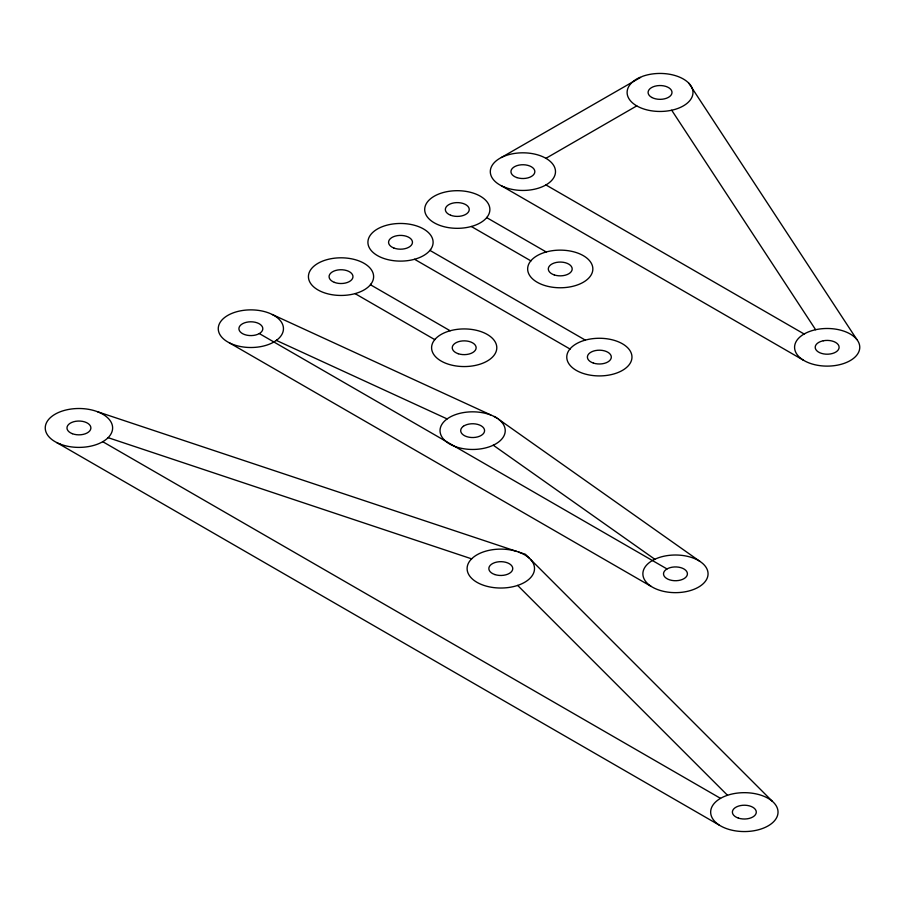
<?xml version="1.0" encoding="UTF-8"?>
<svg xmlns="http://www.w3.org/2000/svg" width="905" height="905" viewBox="0 0 905 905"><rect width="100%" height="100%" fill="white"/><g stroke="black" fill="none" stroke-linecap="round" stroke-linejoin="round"><path stroke-width="1.36" d="M259.316 333.572L260.346 332.893A11.957 6.901 0 0 0 252.936 321.897A11.957 6.901 0 0 0 239.463 330.766A11.957 6.901 0 0 0 259.316 333.572L667.008 568.951A11.957 6.901 0 0 0 671.872 580.41A11.957 6.901 0 0 0 687.234 572.627A11.957 6.901 0 0 0 668.184 568.351L667.008 568.951M640.288 77.23L638.783 77.921A32.942 19.016 0 0 0 634.281 80.602L633.002 81.597A32.942 19.016 0 0 0 636.339 105.647L637.878 106.519A32.942 19.016 0 0 0 670.062 110.557L672.098 110.15A32.942 19.016 0 0 0 692.461 89.075L692.008 87.864A32.942 19.016 0 0 0 642.245 76.45L501.393 157.481M545.941 158.318L636.769 105.885M97.65 411.775L525.477 554.335L772.35 801.31M108.114 437.669L471.641 558.849M272.348 314.533L495.657 417.171L699.972 561.417M276.353 340.404L447.138 418.925M494.13 416.492L497.139 418.234M545.941 184.937L804.126 334.002M501.393 185.785L803.414 360.201M486.698 217.619L546.213 251.975M471.324 226.488L530.839 260.844M429.92 250.391L585.32 340.122M414.547 259.271L569.958 348.991M370.428 284.736L450.147 330.766M355.065 293.616L434.785 339.635M229.361 342.837L652.415 587.141A32.603 18.824 0 0 0 697.484 587.707A32.603 18.824 0 0 0 700.436 561.734A32.603 18.824 0 0 0 655.616 558.894L652.415 560.523A32.603 18.824 0 0 0 650.955 586.236M102.751 441.697L720.527 798.368M56.721 442.568L720.527 825.869A33.689 19.446 0 0 0 776.682 817.566A33.689 19.446 0 0 0 737.055 793.131A33.689 19.446 0 0 0 719.023 824.941M493.259 445.203L654.835 559.267M517.649 585.411L727.507 795.28M688.863 83.237L692.008 87.864M692.155 88.26L856.831 339.499M671.702 110.229L815.62 329.703M530.488 559.347A33.7 19.457 0 0 1 518.689 585.06L516.789 585.705A33.7 19.457 0 0 1 477.048 582.367A33.7 19.457 0 0 1 471.041 559.448L472.139 558.351A33.7 19.457 0 0 1 516.608 551.383M518.52 552.016A33.7 19.457 0 0 1 529.38 558.249M498.497 419.185A32.603 18.824 0 0 1 494.13 444.796L492.478 445.577A32.603 18.824 0 0 1 456.335 446.946L454.525 446.289A32.603 18.824 0 0 1 445.52 441.097L444.4 440.056A32.603 18.824 0 0 1 446.765 419.185L448.122 418.234A32.603 18.824 0 0 1 490.748 414.999M371.141 283.831L370.258 284.962A32.603 18.824 0 0 1 355.439 293.514L353.493 294.023A32.603 18.824 0 0 1 308.707 279.091A32.603 18.824 0 0 1 345.28 257.97A32.603 18.824 0 0 1 371.141 283.831M430.633 249.486L429.751 250.617A32.603 18.824 0 0 1 414.931 259.169L412.985 259.678A32.603 18.824 0 0 1 368.188 244.746A32.603 18.824 0 0 1 404.761 223.626A32.603 18.824 0 0 1 430.633 249.486M487.399 216.714L486.528 217.834A32.603 18.824 0 0 1 471.709 226.386L469.763 226.895A32.603 18.824 0 0 1 424.965 211.962A32.603 18.824 0 0 1 461.539 190.853A32.603 18.824 0 0 1 487.399 216.714M434.954 339.42L434.072 340.54A32.603 18.824 0 0 0 459.932 366.401A32.603 18.824 0 0 0 496.517 345.291A32.603 18.824 0 0 0 451.719 330.359L449.774 330.868A32.603 18.824 0 0 0 434.954 339.42M531.009 260.629L530.126 261.749A32.603 18.824 0 0 0 555.998 287.609A32.603 18.824 0 0 0 592.571 266.5A32.603 18.824 0 0 0 547.774 251.567L545.828 252.076A32.603 18.824 0 0 0 531.009 260.629M570.127 348.776L569.245 349.896A32.603 18.824 0 0 0 595.105 375.756A32.603 18.824 0 0 0 631.69 354.636A32.603 18.824 0 0 0 586.893 339.703L584.947 340.212A32.603 18.824 0 0 0 570.127 348.776M463.405 426.255L462.93 426.617A11.957 6.901 0 0 0 471.177 437.488A11.957 6.901 0 0 0 483.734 428.088A11.957 6.901 0 0 0 463.405 426.255M276.726 340.144L273.91 342A32.603 18.824 0 0 1 219.768 334.352A32.603 18.824 0 0 1 256.522 310.155A32.603 18.824 0 0 1 276.726 340.144M804.839 333.594L803.335 334.465A32.603 18.824 0 0 0 819.138 365.541A32.603 18.824 0 0 0 858.732 342.599A32.603 18.824 0 0 0 804.839 333.594M823.324 340.766L822.588 340.925A11.957 6.901 0 0 0 819.681 352.69A11.957 6.901 0 0 0 838.935 348.504A11.957 6.901 0 0 0 823.324 340.766M651.894 97.491L651.34 97.174A11.957 6.901 0 0 1 657.053 85.76A11.957 6.901 0 0 1 671.634 94.143A11.957 6.901 0 0 1 651.894 97.491M60.216 444.117A33.689 19.446 0 0 0 112.548 429.219A33.689 19.446 0 0 0 64.04 410.508A33.689 19.446 0 0 0 60.216 444.117M738.367 818.097A11.957 6.901 0 0 0 756.297 812.113A11.957 6.901 0 0 0 738.367 806.14A11.957 6.901 0 0 0 738.367 818.097M72.298 433.687A11.957 6.901 0 0 0 90.862 428.404A11.957 6.901 0 0 0 73.644 421.753A11.957 6.901 0 0 0 72.298 433.687M494.831 574.551A11.957 6.901 0 0 0 512.762 568.566A11.957 6.901 0 0 0 494.831 562.593A11.957 6.901 0 0 0 494.831 574.551M458.213 353.719A11.957 6.901 0 0 0 476.143 347.746A11.957 6.901 0 0 0 458.213 341.773A11.957 6.901 0 0 0 458.213 353.719M334.386 282.371A11.957 6.901 0 0 0 352.95 277.088A11.957 6.901 0 0 0 335.732 270.448A11.957 6.901 0 0 0 334.386 282.371M393.867 248.027A11.957 6.901 0 0 0 412.442 242.744A11.957 6.901 0 0 0 395.225 236.103A11.957 6.901 0 0 0 393.867 248.027M593.386 363.075A11.957 6.901 0 0 0 611.316 357.09A11.957 6.901 0 0 0 593.386 351.117A11.957 6.901 0 0 0 593.386 363.075M450.645 215.243A11.957 6.901 0 0 0 469.22 209.96A11.957 6.901 0 0 0 452.002 203.32A11.957 6.901 0 0 0 450.645 215.243M554.267 274.928A11.957 6.901 0 0 0 572.198 268.955A11.957 6.901 0 0 0 554.267 262.982A11.957 6.901 0 0 0 554.267 274.928M504.775 187.278A32.603 18.824 0 0 0 555.421 172.866A32.603 18.824 0 0 0 508.474 154.755A32.603 18.824 0 0 0 504.775 187.278M516.913 177.606A11.957 6.901 0 0 0 534.844 171.633A11.957 6.901 0 0 0 516.913 165.66A11.957 6.901 0 0 0 516.913 177.606"/></g></svg>
